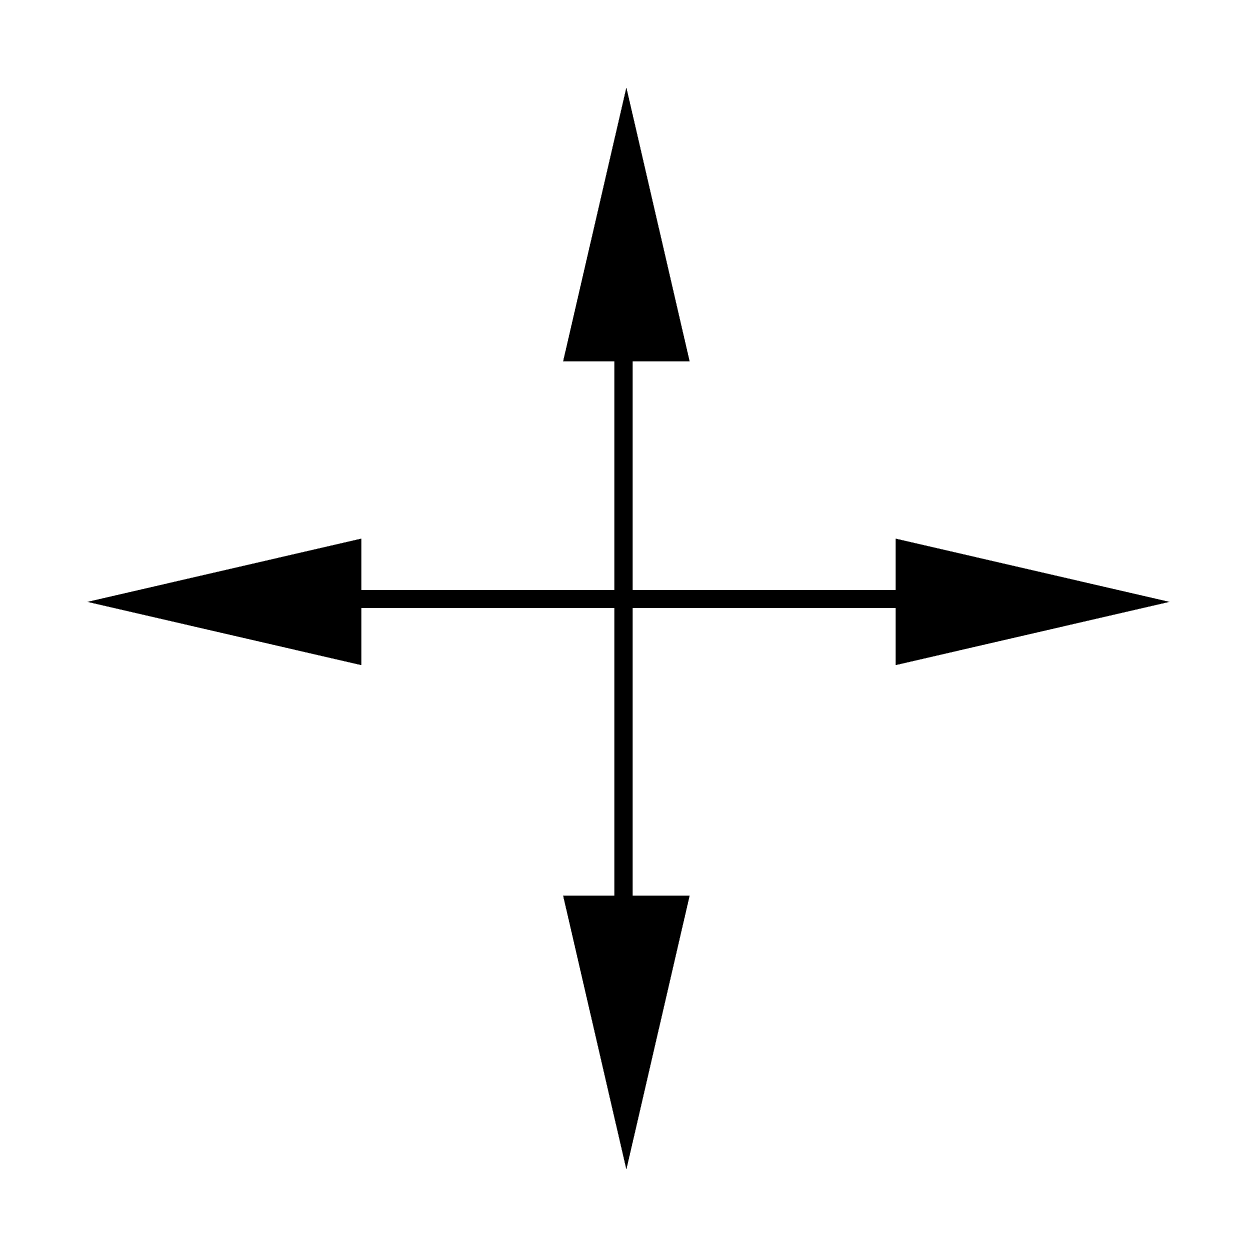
# Model space of a CAD drawing. Extents: x -0.42 to 6.27, y -0.27 to 6.42.
import ezdxf

# ---------------------------------------------------------------- set-up
doc = ezdxf.new("R2010")
doc.units = 0
doc.header["$MEASUREMENT"] = 0
doc.layers.get('0').update_dxf_attribs({"linetype": 'CONTINUOUS'})

msp = doc.modelspace()

# ---------------------------------------------------------------- linework, layer by layer
for points in [[(2.9161, 6.0711, 0, 0.7, 0), (2.9161, 4.556, 0.7, 0.7, 0)], [(-0.0659, 3.2247, 0, 0.7, 0), (1.4492, 3.2247, 0.7, 0.7, 0)], [(5.9216, 3.2247, 0, 0.7, 0), (4.4065, 3.2247, 0.7, 0.7, 0)], [(2.9161, 0.0836, 0, 0.7, 0), (2.9161, 1.5987, 0.7, 0.7, 0)]]:
    msp.add_lwpolyline(points, format="xyseb")
at = {"const_width": 0.1}
for points in [[(2.9, 5.1166), (2.9, 1.365)], [(0.8886, 3.2408), (4.6402, 3.2408)]]:
    msp.add_lwpolyline(points, dxfattribs=at)

doc.saveas('drawing.dxf')
